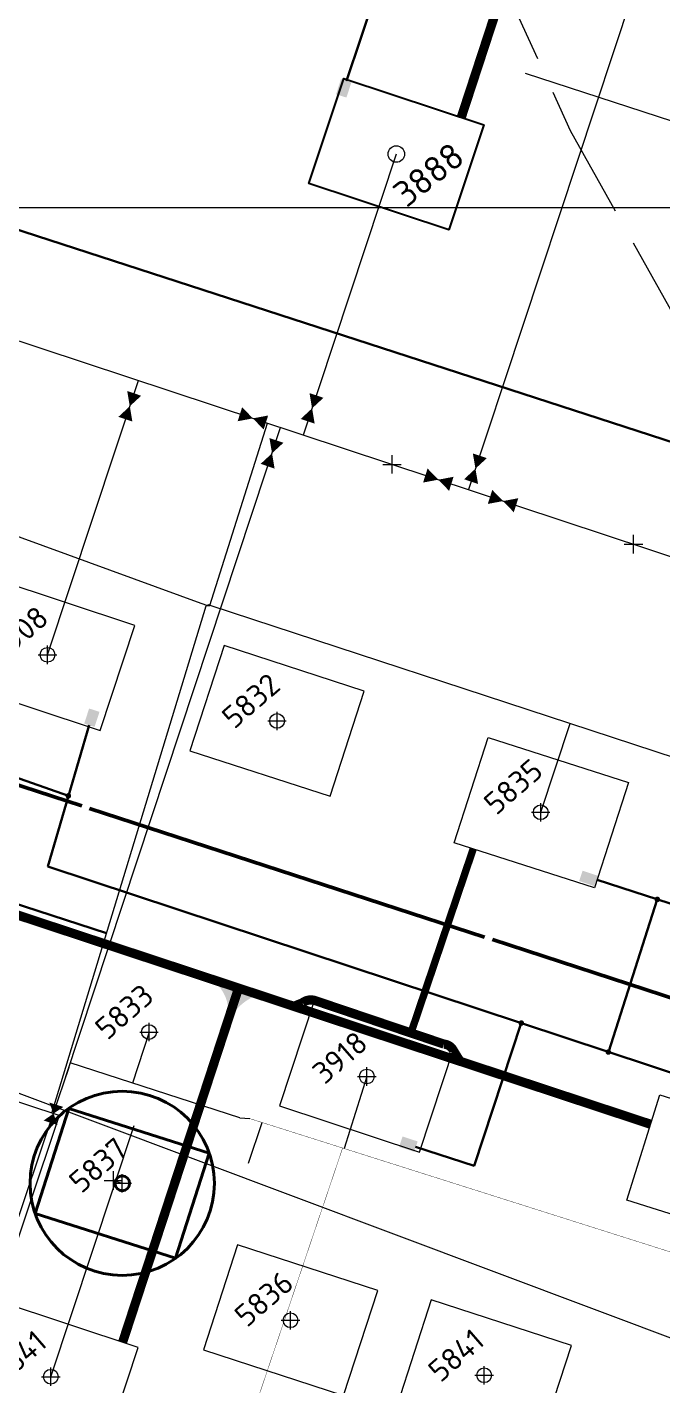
# Model space of a CAD drawing. Header units: millimetres. Extents: x 519 to 9564855, y -810 to 5021775.
# Drawn here: x 9531283 to 9531627, y 5001361 to 5002098 of the extents above; entities that cross this region are included whole.
import ezdxf
from ezdxf.enums import TextEntityAlignment as Align

# ---------------------------------------------------------------- set-up
doc = ezdxf.new("R2010")
doc.units = ezdxf.units.MM
doc.header["$LTSCALE"] = 2
doc.header["$MEASUREMENT"] = 0
doc.header["$PDMODE"] = 2
doc.header["$PDSIZE"] = 5
doc.linetypes.add('92051501$0$GROUND2', pattern=[35, 25, -10])
doc.linetypes.add('ACAD_ISO04W100', pattern=[30, 24, -3, 0, -3])
for name, color, linetype in [('Existing roads', 41, 'Continuous'), ('Future Roads', 44, 'Continuous'), ('GRID_PULKOVO', 7, 'Continuous'), ('OilColl&Flowlines', 3, 'Continuous'), ('ROAD_FIELD', 255, '92051501$0$GROUND2'), ('stage 7.frame', 7, 'Continuous'), ('Stage 9.Frame&Text', 7, 'Continuous'), ('вода', 150, 'Continuous'), ('Скважины 2017г', 221, 'Continuous'), ('Скважины на 2015 год', 7, 'Continuous'), ('Скважины на 2025 год _ОСМОТР', 5, 'Continuous')]:
    doc.layers.add(name, color=color, linetype=linetype)
for name, color, linetype, lineweight in [('severniy kollektor', 3, 'ACAD_ISO04W100', 30), ('WELLS(drilled after 2000y)', 6, 'Continuous', 40), ('Нефтепровод', 94, 'g5_122_n', 30), ('Скважины на 2022 год', 60, 'Continuous', 13), ('Скважины на 2023 год', 201, 'Continuous', 20), ('ТХ_Проект. НГ', 244, 'g_122_n', 50), ('Электро', 1, 'Continuous', 30), ('Электроснаб', 1, 'Continuous', 18), ('Электроснабжене', 1, 'Continuous', 18)]:
    doc.layers.add(name, color=color, linetype=linetype, lineweight=lineweight)
doc.styles.add('Elect', font='isocpeur.ttf')
doc.styles.add('GeoApp', font='', dxfattribs={"height": 1})
doc.styles.add('Line_GUGK', font='')
doc.styles.get("Standard").update_dxf_attribs({"font": 'isocpeur.ttf', "width": 0.5})
doc.styles.get('GeoApp').set_extended_font_data('D431', italic=True)
doc.styles.get('Line_GUGK').set_extended_font_data('Bm431', italic=True)
doc.linetypes.add('g5_122_n', pattern='A,1,-1,1.5,-0.3,["Н",GeoApp,S=1,R=0,X=0,Y=-0.5],-1.5,1.5,-1,4,-1,4,-1,3', length=20.8)
doc.linetypes.add('g_122_n', pattern='A,2,-2,3,-0.6,["Н",Line_GUGK,S=2,R=0,X=0,Y=-1],-3,3,-2,8,-2,8,-2,6', length=41.6)

# ---------------------------------------------------------------- blocks, each defined once
blk = doc.blocks.new('92051501$0$WELLPAD')
at = {"flags": 128}
blk.add_lwpolyline([(40, -30), (-40, -30), (-40, 30), (40, 30)], close=True, dxfattribs=at)

msp = doc.modelspace()

# ---------------------------------------------------------------- hatches: boundary and pattern name
at = {"layer": 'Existing roads', "lineweight": 0}
h = msp.add_hatch(color=256, dxfattribs=at)
edge = h.paths.add_edge_path()
edge.add_line((9531396.4011, 5001564.47102), (9531391.65507, 5001566.06287))
edge.add_arc((9531371.25221, 5001563.33495), 20.58442, 367.61544673, 401.50735806)
edge.add_line((9531386.66728, 5001576.97658), (9531404.82694, 5001570.96787))
edge.add_arc((9531416.4649, 5001547.16226), 26.4981, 476.05282574, 499.21610864)
at = {"layer": 'Электро', "ltscale": 7.5}
for points in [[(9531458.57749, 5002067.89544), (9531452.94537, 5002069.6912), (9531450.3274, 5002061.48035), (9531455.95952, 5002059.68458)], [(9531321.91886, 5001726.03678), (9531316.29649, 5001727.86283), (9531313.63435, 5001719.66619), (9531319.25673, 5001717.84013)], [(9531486.38147, 5001495.38276), (9531484.55541, 5001489.76039), (9531492.75206, 5001487.09825), (9531494.57811, 5001492.72062)]]:
    msp.add_hatch(color=256, dxfattribs=at).paths.add_polyline_path(points)
at = {"layer": 'Электро', "ltscale": 0.5}
msp.add_hatch(color=256, dxfattribs=at).paths.add_polyline_path([(9531590.43649, 5001631.44863), (9531592.29348, 5001637.06086), (9531584.11162, 5001639.76809), (9531582.25463, 5001634.15586)])
at = {"layer": 'Электроснаб', "linetype": 'ByBlock', "lineweight": 0, "ltscale": 7.5}
for points in [[(9531458.57749, 5002067.89544), (9531452.94537, 5002069.6912), (9531450.3274, 5002061.48035), (9531455.95952, 5002059.68458)], [(9531321.91886, 5001726.03678), (9531316.29649, 5001727.86283), (9531313.63435, 5001719.66619), (9531319.25673, 5001717.84013)], [(9531486.38147, 5001495.38276), (9531484.55541, 5001489.76039), (9531492.75206, 5001487.09825), (9531494.57811, 5001492.72062)]]:
    msp.add_hatch(color=1, dxfattribs=at).paths.add_polyline_path(points)
at = {"layer": 'Электроснаб', "linetype": 'ByBlock', "lineweight": 0, "ltscale": 0.5}
msp.add_hatch(color=1, dxfattribs=at).paths.add_polyline_path([(9531590.43649, 5001631.44863), (9531592.29348, 5001637.06086), (9531584.11162, 5001639.76809), (9531582.25463, 5001634.15586)])
at = {"layer": 'Электроснабжене', "linetype": 'ByBlock', "lineweight": 0, "ltscale": 7.5}
for points in [[(9531458.57749, 5002067.89544), (9531452.94537, 5002069.6912), (9531450.3274, 5002061.48035), (9531455.95952, 5002059.68458)], [(9531321.91886, 5001726.03678), (9531316.29649, 5001727.86283), (9531313.63435, 5001719.66619), (9531319.25673, 5001717.84013)], [(9531486.38147, 5001495.38276), (9531484.55541, 5001489.76039), (9531492.75206, 5001487.09825), (9531494.57811, 5001492.72062)]]:
    msp.add_hatch(color=1, dxfattribs=at).paths.add_polyline_path(points)
at = {"layer": 'Электроснабжене', "linetype": 'ByBlock', "lineweight": 0, "ltscale": 0.5}
msp.add_hatch(color=1, dxfattribs=at).paths.add_polyline_path([(9531590.43649, 5001631.44863), (9531592.29348, 5001637.06086), (9531584.11162, 5001639.76809), (9531582.25463, 5001634.15586)])

# ---------------------------------------------------------------- linework, layer by layer
at = {"linetype": 'ByBlock', "lineweight": 0, "ltscale": 5}
for p in [(9531480.711, 5001860.45182), (9531611.71146, 5001817.10604)]:
    msp.add_point(p, dxfattribs=at)
at = {"layer": 'Existing roads', "color": 3, "linetype": 'ByBlock', "lineweight": 0, "ltscale": 80}
msp.add_line((9531293.7, 5001757), (9531343.00674, 5001906.01578), dxfattribs=at)
at = {"layer": 'Existing roads', "linetype": 'ByBlock', "lineweight": 0, "ltscale": 5, "const_width": 4}
msp.add_lwpolyline([(9531524.76491, 5001651.66491), (9531490.96407, 5001551.65764)], dxfattribs=at)
at = {"layer": 'Existing roads', "lineweight": 0, "const_width": 5, "elevation": 0.00005}
for points in [[(9531223.79474, 5001633.43621), (9531621.00271, 5001502.04186)], [(9531334.55659, 5001383.91751), (9531397.40186, 5001576.00787)]]:
    msp.add_lwpolyline(points, dxfattribs=at)
at = {"layer": 'Existing roads', "lineweight": 0, "const_width": 5}
msp.add_lwpolyline([(9531427.35468, 5001566.09963), (9531432.11096, 5001568.0098, -0.255179058), (9531439.03595, 5001569.17544), (9531508.88055, 5001545.5691, -0.270230426), (9531514.13807, 5001541.83912), (9531517.60751, 5001536.24446)], format="xyb", dxfattribs=at)
at = {"layer": 'Future Roads', "color": 41, "linetype": 'ByBlock', "lineweight": 0, "const_width": 5, "elevation": 0.00005}
msp.add_lwpolyline([(9531518.23608, 5002048.86485), (9531550.83439, 5002148.50354)], dxfattribs=at)
at = {"layer": 'GRID_PULKOVO', "lineweight": 0}
msp.add_line((9519000, 5002000), (9533000, 5002000), dxfattribs=at)
at = {"layer": 'OilColl&Flowlines', "color": 3, "linetype": 'ByBlock', "lineweight": 0}
for p, q in [((9528113.79608, 5002974.50562), (9533711.21889, 5001122.41542)), ((9531693.06597, 5002363.15865), (9531522.18781, 5001846.72614)), ((9531483, 5002029), (9531432.50735, 5001876.39978)), ((9531303.58745, 5001528.05479, 0), (9531420.19634, 5001880.47327, 0)), ((9531300.01635, 5001506.78657), (9531205.18323, 5001538.01695))]:
    msp.add_line(p, q, dxfattribs=at)
at = {"layer": 'OilColl&Flowlines', "linetype": 'ByBlock', "lineweight": 0}
for p, q in [((9531207.12662, 5001545.61282), (9531676.86256, 5001369.12652)), ((9531296.78395, 5001507.86934, 0), (9531246.65139, 5001359.12988)), ((9531295.5, 5001364.9), (9531340.67069, 5001501.43003))]:
    msp.add_line(p, q, dxfattribs=at)
at = {"layer": 'OilColl&Flowlines', "color": 3, "lineweight": 0}
msp.add_line((9531305.20773, 5001532.86204, 0), (9531296.78395, 5001507.86934, 0), dxfattribs=at)
at = {"layer": 'OilColl&Flowlines', "color": 3, "linetype": 'ByBlock', "lineweight": 0, "ltscale": 50}
msp.add_line((9531467, 5001528), (9531454.62595, 5001488.92485), dxfattribs=at)
at = {"layer": 'OilColl&Flowlines', "lineweight": 0}
msp.add_line((9531300.01635, 5001506.78657), (9531207.13349, 5001229.40433), dxfattribs=at)
at = {"layer": 'OilColl&Flowlines', "color": 3, "linetype": 'ByBlock', "lineweight": 0}
for points in [[(9531340.75324, 5001899.02265, 8, 0, 0), (9531338.37274, 5001892.01081, 0, 8, 0), (9531335.99039, 5001884.99355, 8, 8, 0)], [(9531439.67837, 5001897.88965, 8, 0, 0), (9531437.29787, 5001890.87782, 0, 8, 0), (9531434.91553, 5001883.86056, 8, 8, 0)], [(9531412.23025, 5001883.18865, 8, 0, 0), (9531405.17683, 5001885.44296, 0, 8, 0), (9531398.11795, 5001887.69901, 8, 8, 0)], [(9531528.33791, 5001865.13053, 8, 0, 0), (9531525.9574, 5001858.11869, 0, 8, 0), (9531523.57506, 5001851.10143, 8, 8, 0)], [(9531512.86445, 5001849.89062, 8, 0, 0), (9531505.81102, 5001852.14493, 0, 8, 0), (9531498.75214, 5001854.40097, 8, 8, 0)], [(9531547.99148, 5001838.26773, 8, 0, 0), (9531540.93805, 5001840.52203, 0, 8, 0), (9531533.87917, 5001842.77808, 8, 8, 0)], [(9531295.39522, 5001502.85983, 8, 0, 0), (9531296.96, 5001507.81, 0, 8, 0), (9531298.48919, 5001512.6476, 8, 8, 0)]]:
    msp.add_lwpolyline(points, format="xyseb", dxfattribs=at)
at = {"layer": 'OilColl&Flowlines', "color": 3, "linetype": 'ByBlock', "lineweight": 0, "elevation": 0}
msp.add_lwpolyline([(9531417.94339, 5001873.48177, 8, 0, 0), (9531415.56289, 5001866.46993, 0, 8, 0), (9531413.18054, 5001859.45267, 8, 8, 0)], format="xyseb", dxfattribs=at)
at = {"layer": 'OilColl&Flowlines', "color": 3, "linetype": 'ByBlock', "lineweight": 0, "ltscale": 50, "const_width": 0.2}
msp.add_lwpolyline([(9531350.89451, 5001184.28784), (9531453.8773, 5001489.16193)], dxfattribs=at)
at = {"layer": 'ROAD_FIELD', "lineweight": 0}
msp.add_lwpolyline([(9531048.43421, 5002666.45055), (9531060.237, 5002643.655), (9531095.837, 5002604.755), (9531145.237, 5002566.455), (9531240.337, 5002495.055), (9531337.937, 5002419.955), (9531382.237, 5002380.955), (9531424.937, 5002342.255), (9531464.437, 5002289.455), (9531509.737, 5002190.055), (9531577.437, 5002041.855), (9531654.337, 5001904.255), (9531697.237, 5001779.455), (9531684.137, 5001669.855), (9531671.17098, 5001503.83771)], dxfattribs=at)
at = {"layer": 'severniy kollektor', "linetype": 'Continuous', "lineweight": 0}
for points in [[(9533050.9466, 5001552.5322), (9532995.84, 5001576.4048), (9532965.1047, 5001593.1924), (9532873.9752, 5001637.3345), (9532666.485, 5001707.4662), (9532538.2339, 5001750.7109), (9532344.466, 5001815.5289), (9532251.2939, 5001845.6662), (9532249.8324, 5001846.0274), (9532105.8434, 5001892.8327), (9531922.8381, 5001952.285), (9531921.7448, 5001952.6028), (9531920.7279, 5001952.9693), (9531553.1023, 5002072.7637)], [(9531184.37, 5001652.29), (9531254.6255, 5001829.0573), (9531254.8704, 5001829.6655), (9531376.8622, 5001784.9934), (9531380.5151, 5001783.7381), (9531380.5151, 5001783.7381), (9531380.7848, 5001784.417), (9531381.8569, 5001783.9499), (9531818.56169, 5001640.62339)]]:
    msp.add_lwpolyline(points, dxfattribs=at)
at = {"layer": 'severniy kollektor', "linetype": 'Continuous', "lineweight": 0, "elevation": -0.1032}
msp.add_lwpolyline([(9531296.02627, 5001508.11733), (9531379.8735, 5001783.5926), (9531381.7584, 5001783.7482), (9531413.02824, 5001882.84688)], dxfattribs=at)
at = {"layer": 'stage 7.frame', "color": 0, "linetype": 'ByBlock', "lineweight": 0}
msp.add_lwpolyline([(9531419.58202, 5001512.07759), (9531495.56254, 5001486.93702), (9531514.41798, 5001543.92241), (9531438.43745, 5001569.06299)], close=True, dxfattribs=at)
msp.add_circle((9531467, 5001528), 4, dxfattribs=at)
at = {"layer": 'stage 7.frame', "color": 0, "linetype": 'ByBlock', "lineweight": 0, "ltscale": 80}
msp.add_point((9531467, 5001528), dxfattribs=at)
at = {"layer": 'Stage 9.Frame&Text', "color": 7, "lineweight": 0, "elevation": 0.00005}
msp.add_lwpolyline([(9531435.59217, 5002012.98591), (9531511.5727, 5001987.84533), (9531530.42813, 5002044.83072), (9531454.44761, 5002069.9713)], close=True, dxfattribs=at)
at = {"layer": 'Stage 9.Frame&Text', "color": 0, "linetype": 'ByBlock', "lineweight": 0, "elevation": 0.00005}
msp.add_lwpolyline([(9531248.09217, 5001348.88591), (9531324.0727, 5001323.74533), (9531342.92814, 5001380.73072), (9531266.94761, 5001405.8713)], close=True, dxfattribs=at)
at = {"layer": 'Stage 9.Frame&Text', "color": 7, "linetype": 'ByBlock', "lineweight": 0}
msp.add_circle((9531483, 5002029), 4.48341, dxfattribs=at)
at = {"layer": 'Stage 9.Frame&Text', "color": 0, "linetype": 'ByBlock', "lineweight": 0}
msp.add_circle((9531295.5, 5001364.9), 4, dxfattribs=at)
msp.add_point((9531295.5, 5001364.9), dxfattribs=at)
at = {"layer": 'WELLS(drilled after 2000y)', "color": 0, "linetype": 'ByBlock', "lineweight": 0}
msp.add_lwpolyline([(9531246.28202, 5001741.07759), (9531322.26254, 5001715.93702), (9531341.11798, 5001772.92241), (9531265.13745, 5001798.06299)], close=True, dxfattribs=at)
msp.add_circle((9531293.7, 5001757), 4, dxfattribs=at)
at = {"layer": 'WELLS(drilled after 2000y)', "color": 0, "linetype": 'ByBlock', "lineweight": 0, "ltscale": 80}
msp.add_point((9531293.7, 5001757), dxfattribs=at)
at = {"layer": 'вода', "color": 5, "linetype": 'ByBlock', "lineweight": 50, "ltscale": 8}
for p, q in [((9531070.10776, 5001753.81589), (9531312.27834, 5001674.92611)), ((9531316.56616, 5001673.5293), (9531530.90124, 5001603.70725)), ((9531535.18906, 5001602.31045), (9531756.12519, 5001530.33803))]:
    msp.add_line(p, q, dxfattribs=at)
at = {"layer": 'Нефтепровод', "lineweight": 30}
msp.add_lwpolyline([(9529171.80367, 5002305.286), (9528040.32194, 5002684.31988), (9529728.54781, 5002125.71652), (9529729.30051, 5002125.56612), (9530182.19111, 5001978.09992), (9530183.02821, 5001977.79082), (9531325.76966, 5001605.88094)], dxfattribs=at)
at = {"layer": 'Скважины 2017г', "color": 3, "linetype": 'ByBlock', "lineweight": 0, "ltscale": 5}
msp.add_line((9531402.82534, 5001480.86628, -19.93904), (9531410.20609, 5001502.99142, -1), dxfattribs=at)
at = {"layer": 'Скважины 2017г', "color": 0, "linetype": 'ByBlock', "lineweight": 0, "ltscale": 5}
msp.add_lwpolyline([(9531608.02218, 5001460.7795), (9531626.03453, 5001518.03697), (9531702.37782, 5001494.0205), (9531684.36547, 5001436.76303), (9531608.02218, 5001460.7795)], dxfattribs=at)
at = {"layer": 'Скважины 2017г', "color": 3, "linetype": 'ByBlock', "lineweight": 0, "ltscale": 5, "const_width": 0.2, "elevation": 0}
msp.add_lwpolyline([(9531743.67788, 5001397.15344), (9531403.46883, 5001505.12493)], dxfattribs=at)
at = {"layer": 'Скважины на 2015 год', "color": 3, "linetype": 'ByBlock', "lineweight": 0, "ltscale": 5}
msp.add_line((9531561.4, 5001671.5), (9531577.3799, 5001719.77925), dxfattribs=at)
at = {"layer": 'Скважины на 2015 год', "color": 0, "linetype": 'ByBlock', "lineweight": 0}
msp.add_lwpolyline([(9531608.96813, 5001687.61215), (9531590.59912, 5001630.49316), (9531514.44046, 5001654.98517), (9531532.80947, 5001712.10416), (9531608.96813, 5001687.61215)], dxfattribs=at)
msp.add_circle((9531561.4, 5001671.5), 4, dxfattribs=at)
msp.add_point((9531561.4, 5001671.5), dxfattribs=at)
at = {"layer": 'Скважины на 2022 год', "color": 0, "linetype": 'ByBlock', "lineweight": 0}
msp.add_lwpolyline([(9531370.98723, 5001704.92898), (9531447.07175, 5001680.20762), (9531465.61277, 5001737.27102), (9531389.52825, 5001761.99238)], close=True, dxfattribs=at)
at = {"layer": 'Скважины на 2022 год', "color": 0, "lineweight": 0}
msp.add_lwpolyline([(9531378.28723, 5001379.42898), (9531454.37175, 5001354.70762), (9531472.91277, 5001411.77102), (9531396.82825, 5001436.49238)], close=True, dxfattribs=at)
at = {"layer": 'Скважины на 2022 год', "color": 0, "linetype": 'ByBlock', "lineweight": 0}
msp.add_circle((9531418.3, 5001721.1), 4, dxfattribs=at)
at = {"layer": 'Скважины на 2022 год', "color": 0, "lineweight": 0}
for centre in [(9531348.8, 5001552.1), (9531425.6, 5001395.6)]:
    msp.add_circle(centre, 4, dxfattribs=at)
at = {"layer": 'Скважины на 2022 год', "color": 0, "linetype": 'ByBlock', "lineweight": 0}
msp.add_point((9531418.3, 5001721.1), dxfattribs=at)
at = {"layer": 'Скважины на 2022 год', "color": 0, "lineweight": 0, "ltscale": 50}
msp.add_point((9531348.8, 5001552.1), dxfattribs=at)
at = {"layer": 'Скважины на 2022 год', "color": 0, "lineweight": 0}
msp.add_point((9531425.6, 5001395.6), dxfattribs=at)
at = {"layer": 'Скважины на 2023 год', "color": 0, "linetype": 'ByBlock', "lineweight": 0}
msp.add_lwpolyline([(9531483.38723, 5001349.52898), (9531559.47175, 5001324.80762), (9531578.01277, 5001381.87102), (9531501.92825, 5001406.59238)], close=True, dxfattribs=at)
msp.add_circle((9531530.7, 5001365.7), 4, dxfattribs=at)
msp.add_point((9531530.7, 5001365.7), dxfattribs=at)
at = {"layer": 'Скважины на 2025 год _ОСМОТР', "color": 9, "linetype": 'ByBlock', "lineweight": 0, "true_color": 0xc7c8ca}
msp.add_line((9531329.5, 5001471.5), (9531334.26, 5001469.96), dxfattribs=at)
at = {"layer": 'Скважины на 2025 год _ОСМОТР', "color": 9, "linetype": 'ByBlock', "lineweight": 40, "ltscale": 50, "true_color": 0xc7c8ca}
msp.add_lwpolyline([(9531287.03441, 5001453.51749), (9531363.25706, 5001429.22536), (9531381.47616, 5001486.39234), (9531305.25351, 5001510.68447)], close=True, dxfattribs=at)
msp.add_circle((9531334.26, 5001469.96), 50, dxfattribs=at)
at = {"layer": 'Скважины на 2025 год _ОСМОТР', "color": 9, "linetype": 'ByBlock', "lineweight": 40, "true_color": 0xc7c8ca}
msp.add_circle((9531334.26, 5001469.96), 4, dxfattribs=at)
at = {"layer": 'Скважины на 2025 год _ОСМОТР', "color": 9, "linetype": 'ByBlock', "lineweight": 0, "true_color": 0xc7c8ca}
for p in [(9531329.5, 5001471.5), (9531334.26, 5001469.96)]:
    msp.add_point(p, dxfattribs=at)
at = {"layer": 'ТХ_Проект. НГ', "color": 3, "linetype": 'ByBlock', "lineweight": 0, "ltscale": 0.3}
msp.add_line((9531398.0012, 5001505.5277, -23.1769), (9531403.46883, 5001505.12493), dxfattribs=at)
msp.add_lwpolyline([(9531348.8, 5001552.1), (9531339.78733, 5001524.4167)], dxfattribs=at)
at = {"layer": 'ТХ_Проект. НГ', "color": 3, "linetype": 'ByBlock', "lineweight": 0, "ltscale": 0.3, "elevation": -23.1769}
msp.add_lwpolyline([(9531398.0012, 5001505.5277), (9531306.00925, 5001535.37403)], dxfattribs=at)
at = {"layer": 'Электро'}
for p, q in [((9531456.04489, 5002068.70681, 0), (9531494.17296, 5002183.34239)), ((9531305.02965, 5001680.42433, 0), (9530989.02475, 5001791.22366, 0.00005)), ((9531293.81658, 5001642.02853, 0), (9531316.24272, 5001718.82012)), ((9531293.81658, 5001642.02853, 0), (9531872.40495, 5001450.38705, 0))]:
    msp.add_line(p, q, dxfattribs=at)
at = {"layer": 'Электро', "ltscale": 0.5}
for p, q in [((9531591.97191, 5001634.76189), (9531658.91893, 5001613.00948)), ((9531598.0737, 5001541.24723, 0), (9531624.62823, 5001624.15121, 0)), ((9531525.17276, 5001479.38093, -0.0001), (9531550.80066, 5001556.90962, 0)), ((9531493.4769, 5001489.69778, -0.0001), (9531525.17276, 5001479.38093, -0.0001))]:
    msp.add_line(p, q, dxfattribs=at)
at = {"layer": 'Электро', "elevation": 0}
msp.add_lwpolyline([(9530996.06208, 5002079.29281), (9533022.96027, 5001420.7274), (9533008.37533, 5001375.83955)], dxfattribs=at)
at = {"layer": 'Электро', "ltscale": 25, "const_width": 1.5, "elevation": 0}
for points in [[(9531304.31636, 5001680.65609, 1), (9531305.74294, 5001680.19256, 1)], [(9531623.91494, 5001624.38297, 1), (9531625.34152, 5001623.91944, 1)], [(9531550.09656, 5001557.24098, 1), (9531551.52314, 5001556.77745, 1)], [(9531597.36041, 5001541.479, 1), (9531598.78699, 5001541.01547, 1)]]:
    msp.add_lwpolyline(points, format="xyb", close=True, dxfattribs=at)
at = {"layer": 'Электроснаб', "color": 1, "lineweight": 0}
for p, q in [((9531456.04489, 5002068.70681, 0), (9531494.17296, 5002183.34239)), ((9531305.02965, 5001680.42433, 0), (9530989.02475, 5001791.22366, 0.00005)), ((9531293.81658, 5001642.02853, 0), (9531316.24272, 5001718.82012)), ((9531293.81658, 5001642.02853, 0), (9531872.40495, 5001450.38705, 0))]:
    msp.add_line(p, q, dxfattribs=at)
at = {"layer": 'Электроснаб', "color": 1, "linetype": 'ByBlock', "lineweight": 0, "ltscale": 0.5}
for p, q in [((9531591.97191, 5001634.76189), (9531658.91893, 5001613.00948)), ((9531598.0737, 5001541.24723, 0), (9531624.62823, 5001624.15121, 0)), ((9531525.17276, 5001479.38093, -0.0001), (9531550.80066, 5001556.90962, 0)), ((9531493.4769, 5001489.69778, -0.0001), (9531525.17276, 5001479.38093, -0.0001))]:
    msp.add_line(p, q, dxfattribs=at)
at = {"layer": 'Электроснаб', "color": 1, "lineweight": 0, "elevation": 0}
msp.add_lwpolyline([(9530996.06208, 5002079.29281), (9533022.96027, 5001420.7274), (9533008.37533, 5001375.83955)], dxfattribs=at)
at = {"layer": 'Электроснаб', "color": 1, "linetype": 'ByBlock', "lineweight": 0, "ltscale": 25, "const_width": 1.5, "elevation": 0}
for points in [[(9531304.31636, 5001680.65609, 1), (9531305.74294, 5001680.19256, 1)], [(9531623.91494, 5001624.38297, 1), (9531625.34152, 5001623.91944, 1)], [(9531550.09656, 5001557.24098, 1), (9531551.52314, 5001556.77745, 1)], [(9531597.36041, 5001541.479, 1), (9531598.78699, 5001541.01547, 1)]]:
    msp.add_lwpolyline(points, format="xyb", close=True, dxfattribs=at)
at = {"layer": 'Электроснабжене', "color": 1, "lineweight": 0}
for p, q in [((9531456.04489, 5002068.70681, 0), (9531494.17296, 5002183.34239)), ((9531305.02965, 5001680.42433, 0), (9530989.02475, 5001791.22366, 0.00005)), ((9531293.81658, 5001642.02853, 0), (9531316.24272, 5001718.82012)), ((9531293.81658, 5001642.02853, 0), (9531872.40495, 5001450.38705, 0))]:
    msp.add_line(p, q, dxfattribs=at)
at = {"layer": 'Электроснабжене', "color": 1, "linetype": 'ByBlock', "lineweight": 0, "ltscale": 0.5}
for p, q in [((9531591.97191, 5001634.76189), (9531658.91893, 5001613.00948)), ((9531598.0737, 5001541.24723, 0), (9531624.62823, 5001624.15121, 0)), ((9531525.17276, 5001479.38093, -0.0001), (9531550.80066, 5001556.90962, 0)), ((9531493.4769, 5001489.69778, -0.0001), (9531525.17276, 5001479.38093, -0.0001))]:
    msp.add_line(p, q, dxfattribs=at)
at = {"layer": 'Электроснабжене', "color": 1, "lineweight": 0, "elevation": 0}
msp.add_lwpolyline([(9530996.06208, 5002079.29281), (9533022.96027, 5001420.7274), (9533008.37533, 5001375.83955)], dxfattribs=at)
at = {"layer": 'Электроснабжене', "color": 1, "linetype": 'ByBlock', "lineweight": 0, "ltscale": 25, "const_width": 1.5, "elevation": 0}
for points in [[(9531304.31636, 5001680.65609, 1), (9531305.74294, 5001680.19256, 1)], [(9531623.91494, 5001624.38297, 1), (9531625.34152, 5001623.91944, 1)], [(9531550.09656, 5001557.24098, 1), (9531551.52314, 5001556.77745, 1)], [(9531597.36041, 5001541.479, 1), (9531598.78699, 5001541.01547, 1)]]:
    msp.add_lwpolyline(points, format="xyb", close=True, dxfattribs=at)

# ---------------------------------------------------------------- block references
at = {"layer": 'Stage 9.Frame&Text', "color": 7, "lineweight": 0, "xscale": 1.000397499139614, "yscale": 1.000397499139614, "zscale": 1.000397499139614, "rotation": 341.6915560444714}
msp.add_blockref('92051501$0$WELLPAD', (9531483.01015, 5002028.90831, 0.00005), dxfattribs=at)

# ---------------------------------------------------------------- texts
at = {"layer": 'stage 7.frame', "color": 0, "linetype": 'ByBlock', "lineweight": 0, "style": 'Elect'}
msp.add_text('3918', height=12, rotation=41, dxfattribs=at).set_placement((9531444.13806, 5001523.19965))
at = {"layer": 'Stage 9.Frame&Text', "color": 254, "lineweight": 0, "true_color": 0xdedede, "style": 'Elect'}
msp.add_text('3888', height=14, rotation=38.33887172, dxfattribs=at).set_placement((9531488.59152, 5001999.52514, 0.00005))
at = {"layer": 'Stage 9.Frame&Text', "color": 0, "linetype": 'ByBlock', "lineweight": 0, "style": 'Elect'}
msp.add_text('2641', height=12, rotation=41, dxfattribs=at).set_placement((9531270.26626, 5001361.03493))
at = {"layer": 'WELLS(drilled after 2000y)', "color": 0, "linetype": 'ByBlock', "lineweight": 0, "style": 'Elect'}
msp.add_text('3908', height=12, rotation=41, dxfattribs=at).set_placement((9531269.24944, 5001752.74599))
at = {"layer": 'Скважины на 2015 год', "color": 0, "linetype": 'ByBlock', "lineweight": 0, "style": 'Elect'}
msp.add_text('5835', height=12, rotation=41, dxfattribs=at).set_placement((9531537.20879, 5001669.40636))
at = {"layer": 'Скважины на 2022 год', "color": 0, "linetype": 'ByBlock', "lineweight": 0}
msp.add_text('5832', height=12, rotation=41, dxfattribs=at).set_placement((9531397.41613, 5001713.51362), align=Align.BOTTOM_LEFT)
at = {"layer": 'Скважины на 2022 год', "color": 0, "lineweight": 0}
for s, p in [('5833', (9531328.5877, 5001544.54693)), ('5836', (9531404.27094, 5001388.49576))]:
    msp.add_text(s, height=12, rotation=41, dxfattribs=at).set_placement(p, align=Align.BOTTOM_LEFT)
at = {"layer": 'Скважины на 2023 год', "color": 0, "linetype": 'ByBlock', "lineweight": 0}
msp.add_text('5841', height=12, rotation=41, dxfattribs=at).set_placement((9531509.37094, 5001358.59576), align=Align.BOTTOM_LEFT)
at = {"layer": 'Скважины на 2025 год _ОСМОТР', "color": 9, "linetype": 'ByBlock', "lineweight": 40, "true_color": 0xc7c8ca, "style": 'Elect'}
msp.add_text('5837', height=12, rotation=41, dxfattribs=at).set_placement((9531312.06875, 5001463.97011))

doc.saveas('drawing.dxf')
